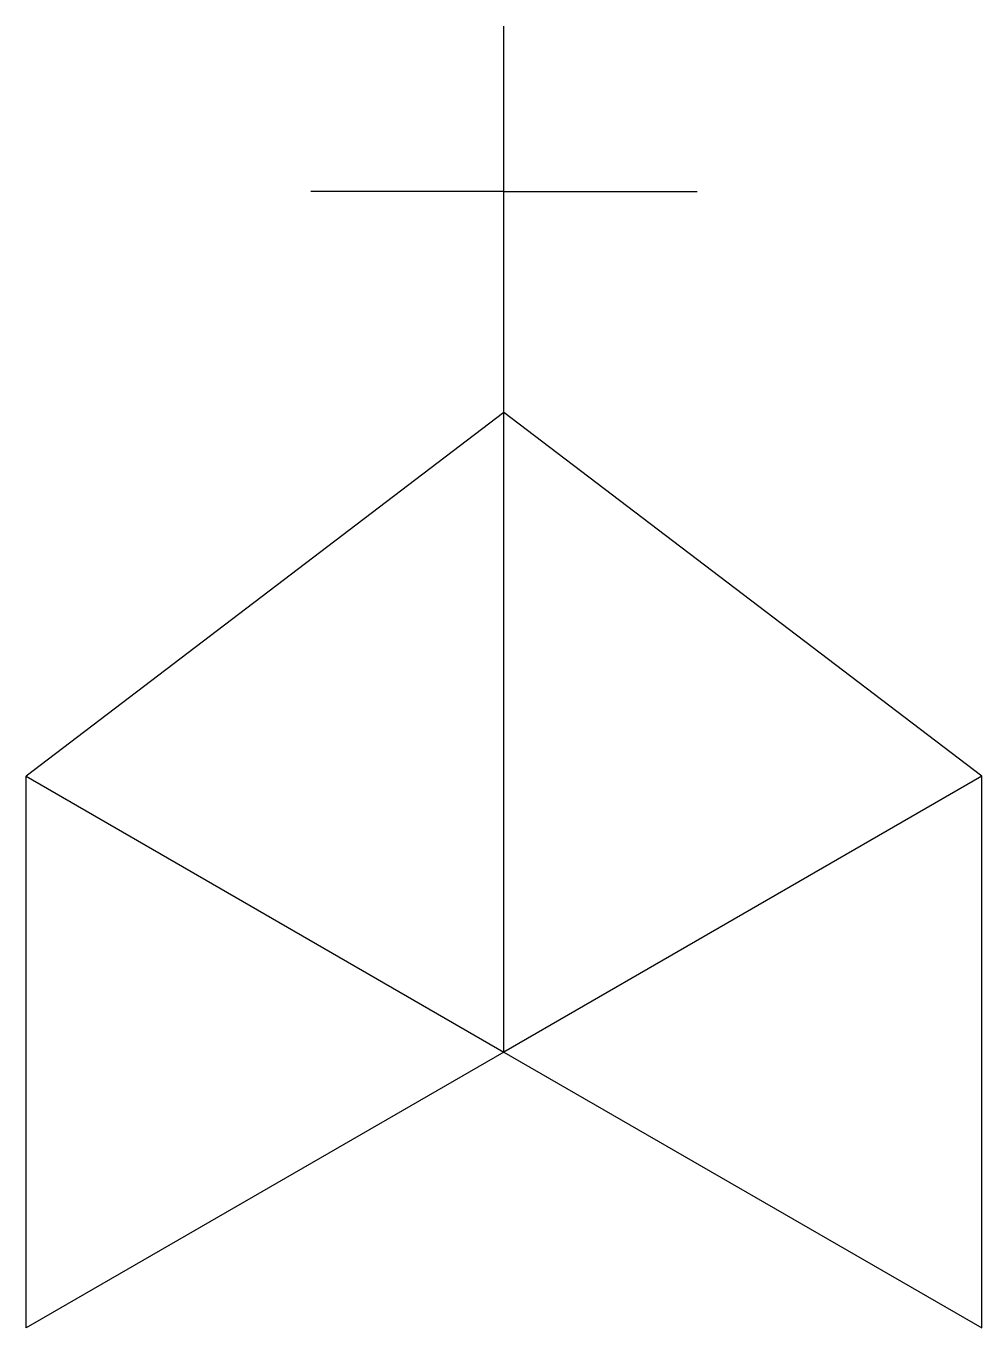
# Model space of a CAD drawing. Header units: millimetres. Extents: x -10136.392 to -10136.132, y 50.385 to 50.739.
import ezdxf

# ---------------------------------------------------------------- set-up
doc = ezdxf.new("R2010")
doc.units = ezdxf.units.MM
doc.header["$LTSCALE"] = 10
doc.layers.add('Tub_Válvulas', color=2, linetype='Continuous')

msp = doc.modelspace()

# ---------------------------------------------------------------- linework, layer by layer
at = {"layer": 'Tub_Válvulas'}
for p, q in [((-10136.26194, 50.45995), (-10136.26194, 50.73882)), ((-10136.26194, 50.69382), (-10136.31444, 50.69382)), ((-10136.26194, 50.69382), (-10136.20944, 50.69382)), ((-10136.26194, 50.63382), (-10136.39184, 50.53495)), ((-10136.13203, 50.53495), (-10136.26194, 50.63382))]:
    msp.add_line(p, q, dxfattribs=at)
for points in [[(-10136.39184, 50.38495), (-10136.39184, 50.53495), (-10136.26194, 50.45995)], [(-10136.13203, 50.38495), (-10136.13203, 50.53495), (-10136.26194, 50.45995)]]:
    msp.add_lwpolyline(points, close=True, dxfattribs=at)

doc.saveas('drawing.dxf')
